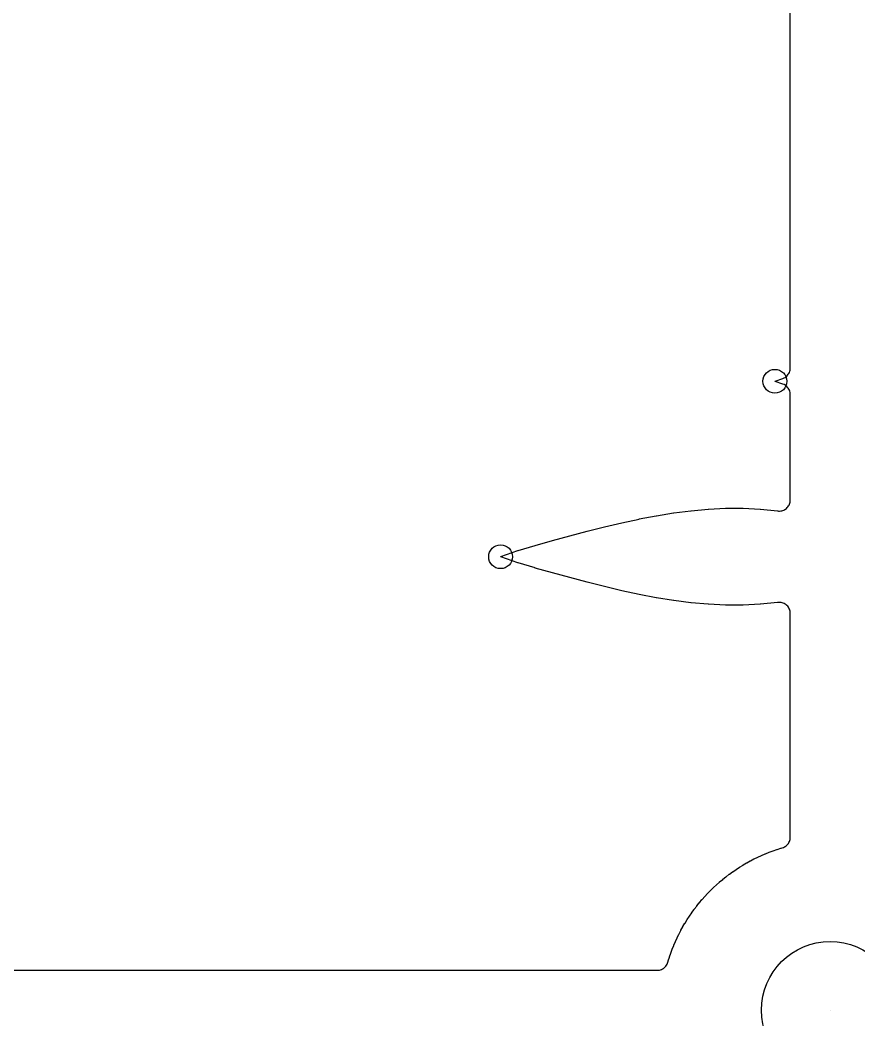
# Model space of a CAD drawing. Header units: millimetres. Extents: x -45 to 45, y -45 to 45.
# Drawn here: x -18.32 to 0.65, y -0.22 to 22.39 of the extents above; entities that cross this region are included whole.
import ezdxf

# ---------------------------------------------------------------- set-up
doc = ezdxf.new("R2010")
doc.units = ezdxf.units.MM
for name, color, linetype in [('CUT_INNER', 6, 'Continuous'), ('ENGRAVE', 7, 'Continuous'), ('GUIDE', 3, 'Continuous')]:
    doc.layers.add(name, color=color, linetype=linetype)

msp = doc.modelspace()

# ---------------------------------------------------------------- linework, layer by layer
at = {"layer": 'CUT_INNER'}
msp.add_lwpolyline([(-23.2601, 0.9), (-3.9091, 0.9), (-3.8844, 0.9012), (-3.8599, 0.9049), (-3.8358, 0.911), (-3.8126, 0.9194), (-3.7902, 0.9301), (-3.769, 0.9429), (-3.7492, 0.9578), (-3.731, 0.9746), (-3.7145, 0.993), (-3.6999, 1.0131), (-3.6874, 1.0344), (-3.6771, 1.057), (-3.669, 1.0804), (-3.6607, 1.1089), (-3.6598, 1.1118), (-3.6324, 1.1984), (-3.6314, 1.2013), (-3.6019, 1.2872), (-3.6009, 1.29), (-3.5692, 1.3752), (-3.5681, 1.378), (-3.5344, 1.4623), (-3.5332, 1.4652), (-3.4975, 1.5486), (-3.4962, 1.5514), (-3.4584, 1.634), (-3.4571, 1.6368), (-3.4173, 1.7184), (-3.4159, 1.7211), (-3.3741, 1.8017), (-3.3726, 1.8044), (-3.3288, 1.884), (-3.3273, 1.8867), (-3.2816, 1.9651), (-3.28, 1.9677), (-3.2324, 2.0451), (-3.2307, 2.0477), (-3.1812, 2.1238), (-3.1795, 2.1263), (-3.1281, 2.2012), (-3.1264, 2.2037), (-3.0732, 2.2773), (-3.0713, 2.2798), (-3.0164, 2.352), (-3.0145, 2.3545), (-2.9577, 2.4254), (-2.9558, 2.4277), (-2.8973, 2.4972), (-2.8953, 2.4995), (-2.8352, 2.5676), (-2.8331, 2.5698), (-2.7713, 2.6364), (-2.7692, 2.6386), (-2.7058, 2.7036), (-2.7036, 2.7058), (-2.6386, 2.7692), (-2.6364, 2.7713), (-2.5698, 2.8331), (-2.5676, 2.8352), (-2.4995, 2.8953), (-2.4972, 2.8973), (-2.4277, 2.9558), (-2.4254, 2.9577), (-2.3545, 3.0145), (-2.352, 3.0164), (-2.2798, 3.0713), (-2.2773, 3.0732), (-2.2037, 3.1264), (-2.2012, 3.1281), (-2.1263, 3.1795), (-2.1238, 3.1812), (-2.0477, 3.2307), (-2.0451, 3.2324), (-1.9677, 3.28), (-1.9651, 3.2816), (-1.8867, 3.3273), (-1.884, 3.3288), (-1.8044, 3.3726), (-1.8017, 3.3741), (-1.7211, 3.4159), (-1.7184, 3.4173), (-1.6368, 3.4571), (-1.634, 3.4584), (-1.5514, 3.4962), (-1.5486, 3.4975), (-1.4652, 3.5332), (-1.4623, 3.5344), (-1.378, 3.5681), (-1.3752, 3.5692), (-1.29, 3.6009), (-1.2872, 3.6019), (-1.2013, 3.6314), (-1.1984, 3.6324), (-1.1118, 3.6598), (-1.1089, 3.6607), (-1.0804, 3.669), (-1.057, 3.6771), (-1.0344, 3.6874), (-1.0131, 3.6999), (-0.993, 3.7145), (-0.9746, 3.731), (-0.9578, 3.7492), (-0.9429, 3.769), (-0.9301, 3.7902), (-0.9194, 3.8126), (-0.911, 3.8358), (-0.9049, 3.8599), (-0.9012, 3.8844), (-0.9, 3.9091), (-0.9, 8.9685), (-0.9012, 8.9934), (-0.905, 9.0181), (-0.9112, 9.0423), (-0.9197, 9.0658), (-0.9306, 9.0883), (-0.9436, 9.1096), (-0.9587, 9.1294), (-0.9758, 9.1477), (-0.9945, 9.1642), (-1.0148, 9.1788), (-1.0365, 9.1912), (-1.0593, 9.2014), (-1.083, 9.2093), (-1.1073, 9.2148), (-1.1321, 9.2178), (-1.1571, 9.2184), (-1.182, 9.2164), (-1.1923, 9.2151), (-1.5769, 9.1762), (-1.5834, 9.1757), (-1.9684, 9.157), (-1.9746, 9.1569), (-2.3599, 9.1572), (-2.3657, 9.1573), (-2.7515, 9.1754), (-2.7567, 9.1757), (-3.143, 9.2102), (-3.1477, 9.2107), (-3.5346, 9.2601), (-3.5388, 9.2607), (-3.9262, 9.3233), (-3.9298, 9.3239), (-4.3178, 9.3982), (-4.3208, 9.3988), (-4.7094, 9.4829), (-4.7118, 9.4834), (-5.101, 9.5757), (-5.1028, 9.5761), (-5.4925, 9.6747), (-5.4939, 9.6751), (-5.8835, 9.7784), (-6.275, 9.8856), (-6.6665, 9.9958), (-6.6678, 9.9962), (-7.0548, 10.1096), (-7.062, 10.1119), (-7.4437, 10.2491), (-7.4489, 10.2513), (-7.4437, 10.2534), (-7.062, 10.3906), (-7.0548, 10.393), (-6.6678, 10.5064), (-6.6665, 10.5067), (-6.2767, 10.6165), (-5.8855, 10.7236), (-5.4939, 10.8275), (-5.4925, 10.8278), (-5.1028, 10.9264), (-5.101, 10.9269), (-4.7118, 11.0191), (-4.7094, 11.0196), (-4.3208, 11.1038), (-4.3178, 11.1044), (-3.9298, 11.1786), (-3.9262, 11.1792), (-3.5388, 11.2419), (-3.5346, 11.2425), (-3.1477, 11.2919), (-3.143, 11.2924), (-2.7567, 11.3268), (-2.7515, 11.3272), (-2.3657, 11.3453), (-2.3599, 11.3454), (-1.9746, 11.3457), (-1.9684, 11.3455), (-1.5834, 11.3268), (-1.5769, 11.3263), (-1.1922, 11.2875), (-1.1822, 11.2862), (-1.1821, 11.2864), (-1.1648, 11.2845), (-1.1408, 11.2843), (-1.1169, 11.2863), (-1.0934, 11.2906), (-1.0703, 11.2971), (-1.048, 11.3059), (-1.0266, 11.3167), (-1.0064, 11.3295), (-0.9874, 11.3442), (-0.97, 11.3606), (-0.9542, 11.3786), (-0.9402, 11.3981), (-0.9282, 11.4188), (-0.9182, 11.4406), (-0.9103, 11.4632), (-0.9046, 11.4865), (-0.9011, 11.5102), (-0.9, 11.5341), (-0.9, 13.9174), (-0.9013, 13.9429), (-0.9052, 13.9681), (-0.9116, 13.9928), (-0.9206, 14.0167), (-0.9319, 14.0396), (-0.9455, 14.0612), (-0.9612, 14.0813), (-0.9789, 14.0997), (-0.9984, 14.1162), (-1.0195, 14.1306), (-1.0419, 14.1428), (-1.0655, 14.1526), (-1.2421, 14.2161), (-1.2472, 14.2183), (-1.2421, 14.2204), (-1.0655, 14.2839), (-1.0419, 14.2937), (-1.0195, 14.3059), (-0.9984, 14.3204), (-0.9789, 14.3369), (-0.9612, 14.3552), (-0.9455, 14.3754), (-0.9319, 14.397), (-0.9206, 14.4198), (-0.9116, 14.4437), (-0.9052, 14.4684), (-0.9013, 14.4937), (-0.9, 14.5192), (-0.9, 23.0174)], dxfattribs=at)
msp.add_circle((0, 0), 1.55, dxfattribs=at)
at = {"layer": 'ENGRAVE'}
for centre, radius in [((0, 0), 42.525), ((0, 12.859), 29.684), ((-1.2481, 14.2183), 0.27), ((-7.4497, 10.2513), 0.27)]:
    msp.add_circle(centre, radius, dxfattribs=at)
at = {"layer": 'GUIDE'}
msp.add_lwpolyline([(0, 0), (0, 0)], dxfattribs=at)
msp.add_lwpolyline([(0, 0), (0, 0)], dxfattribs=at)
msp.add_lwpolyline([(0, 0), (0, 0)], dxfattribs=at)
msp.add_lwpolyline([(0, 0), (0, 0)], dxfattribs=at)
msp.add_lwpolyline([(0, 0), (0, 0)], dxfattribs=at)
msp.add_lwpolyline([(0, 0), (0, 0)], dxfattribs=at)
msp.add_lwpolyline([(0, 0), (0, 0)], dxfattribs=at)
msp.add_lwpolyline([(0, 0), (0, 0)], dxfattribs=at)
msp.add_lwpolyline([(0, 0), (0, 0)], dxfattribs=at)
msp.add_lwpolyline([(0, 0), (0, 0)], dxfattribs=at)
msp.add_lwpolyline([(0, 0), (0, 0)], dxfattribs=at)
msp.add_lwpolyline([(0, 0), (0, 0)], dxfattribs=at)
msp.add_lwpolyline([(0, 0), (0, 0)], dxfattribs=at)
msp.add_lwpolyline([(0, 0), (0, 0)], dxfattribs=at)
msp.add_lwpolyline([(0, 0), (0, 0)], dxfattribs=at)
msp.add_lwpolyline([(0, 0), (0, 0)], dxfattribs=at)
msp.add_lwpolyline([(0, 0), (0, 0)], dxfattribs=at)
msp.add_lwpolyline([(0, 0), (0, 0)], dxfattribs=at)
msp.add_lwpolyline([(0, 0), (0, 0)], dxfattribs=at)
msp.add_lwpolyline([(0, 0), (0, 0)], dxfattribs=at)
msp.add_lwpolyline([(0, 0), (0, 0)], dxfattribs=at)
msp.add_lwpolyline([(0, 0), (0, 0)], dxfattribs=at)
msp.add_lwpolyline([(0, 0), (0, 0)], dxfattribs=at)
msp.add_lwpolyline([(0, 0), (0, 0)], dxfattribs=at)

doc.saveas('drawing.dxf')
